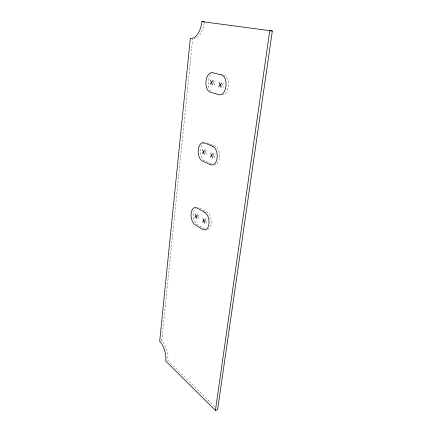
<?xml version="1.0" encoding="UTF-8"?>
<svg xmlns="http://www.w3.org/2000/svg" width="432" height="432" viewBox="0 0 432 432"><rect width="100%" height="100%" fill="white"/><g stroke="black" fill="none" stroke-linecap="round" stroke-linejoin="round"><path stroke-width="0.32" stroke-dasharray="2.16 1.62" d="M214.731 406.798L167.821 360.515A14.494 6.745 77 0 0 161.73 340.87L192.704 38.513M212.393 84.413L215.298 80.811M221.022 86.756L224.057 83.106M204.401 153.382L207.139 150.428M212.555 156.913L215.406 153.932M196.997 217.312L199.579 214.931M204.714 221.854L207.398 219.461M160.704 341.129L161.73 340.87M206.825 142.835L215.093 146.205A9.472 5.54 87.6 0 1 219.58 156.524A9.472 5.54 87.6 0 1 214.304 164.878M211.702 164.036L204.719 160.893A9.31 5.335 87.8 0 1 200.502 152.064A9.31 5.335 87.8 0 1 204.061 142.987M205.022 229.122L197.311 224.462A8.905 4.984 83.4 0 1 193.39 216.648A8.905 4.984 83.4 0 1 195.48 208.186M221.794 83.068L223.528 87.437M212.884 80.179L214.801 85.066M213.035 152.928L214.915 157.934M204.854 149.461L206.68 154.364M205.157 218.16L206.944 223.171M197.419 213.673L199.152 218.581M204.212 22.523A18.225 9.617 -84.8 0 1 193.941 38.578M207.727 229.543A9.067 5.168 83.1 0 0 211.351 221.357A9.067 5.168 83.1 0 0 207.09 212.117L199.265 207.706A8.905 4.984 83.4 0 0 197.942 207.268M223.749 74.952A10.055 5.875 -87.3 0 1 228.485 85.136A10.055 5.875 -87.3 0 1 222.858 94.91M210.902 91.201A9.871 5.648 -87.5 0 1 208.289 81.983A9.871 5.648 -87.5 0 1 212.053 73.445"/><path stroke-width="0.65" d="M215.417 410.4L269.762 30.721L272.327 31.007L217.604 409.633L215.417 410.4L165.758 361.082A14.531 6.723 77 0 0 159.673 341.388L190.334 38.291A18.274 9.59 -84.9 0 0 201.879 21.6L204.287 21.875M210.001 84.316L212.895 80.703M218.614 86.665L221.632 83.003M202.079 153.479L204.806 150.52M210.211 157.021L213.052 154.035M194.74 217.577L197.316 215.185M202.435 222.134L205.114 219.737M201.879 21.6L272.327 31.007M219.127 82.345L221.108 87.345M210.487 80.071L212.404 84.974M210.686 153.025L212.566 158.047M202.532 149.548L204.352 154.467M202.878 218.435L204.665 223.452M195.156 213.926L196.889 218.846M221.319 74.828L212.576 72.684A9.904 5.632 -87.5 0 0 205.988 81A9.904 5.632 -87.5 0 0 210.325 92.248L218.927 94.748A10.087 5.859 -87.4 0 0 225.947 86.346A10.087 5.859 -87.4 0 0 221.319 74.828M212.738 146.286L204.487 142.906A9.331 5.319 87.7 0 0 198.283 149.731A9.331 5.319 87.7 0 0 202.403 161.006L210.524 164.689A9.499 5.524 87.6 0 0 217.118 157.853A9.499 5.524 87.6 0 0 212.738 146.286M204.8 212.371L196.992 207.943A8.926 4.968 83.4 0 0 191.133 213.467A8.926 4.968 83.4 0 0 195.059 224.743L202.754 229.424A9.088 5.152 83.1 0 0 208.964 223.943A9.088 5.152 83.1 0 0 204.8 212.371"/></g></svg>
